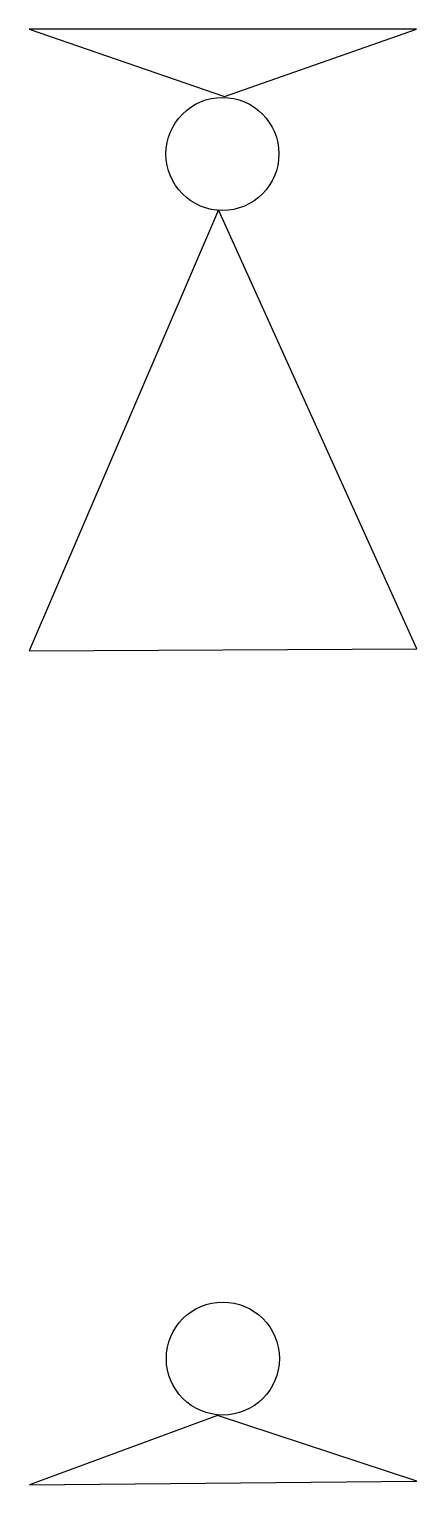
# Model space of a CAD drawing. Header units: millimetres. Extents: x 141 to 538, y 109 to 655.
# Drawn here: x 141.1 to 159.1, y 108.7 to 176.3 of the extents above.
import ezdxf

# ---------------------------------------------------------------- set-up
doc = ezdxf.new("R2010")
doc.units = ezdxf.units.MM
doc.layers.get('0').update_dxf_attribs({"linetype": 'CONTINUOUS'})

msp = doc.modelspace()

# ---------------------------------------------------------------- linework, layer by layer
for points in [[(141.09, 176.276), (150.162, 173.154), (159.09, 176.285)], [(159.095, 147.499), (149.89, 167.889), (141.095, 147.401)], [(159.103, 108.839), (149.848, 111.893), (141.104, 108.667)]]:
    msp.add_lwpolyline(points, close=True)
for centre in [(150.071, 170.486), (150.09, 114.535)]:
    msp.add_circle(centre, 2.625)

doc.saveas('drawing.dxf')
